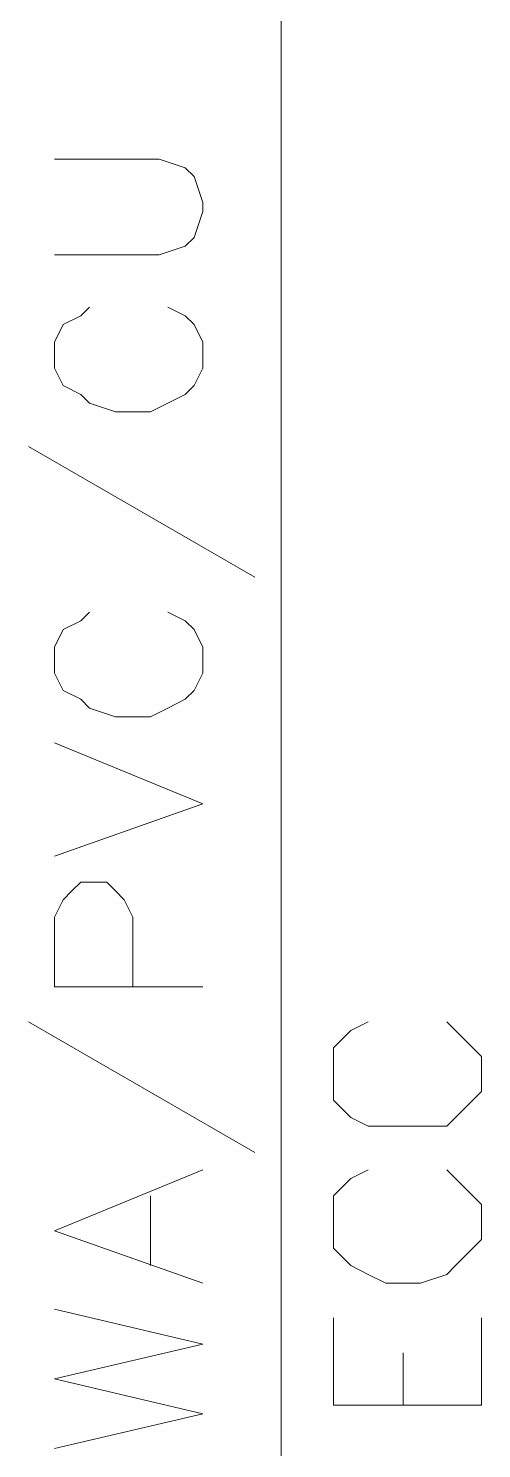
# Model space of a CAD drawing. Header units: inches. Extents: x 0.2 to 10.8, y 0.5 to 8.
# Drawn here: x 1.58 to 1.6667, y 4.9617 to 5.2333 of the extents above; entities that cross this region are included whole.
import ezdxf

# ---------------------------------------------------------------- set-up
doc = ezdxf.new("R2010")
doc.units = ezdxf.units.IN
doc.header["$MEASUREMENT"] = 0
doc.layers.add('PDF_Geometry', color=7, linetype='Continuous')

msp = doc.modelspace()

# ---------------------------------------------------------------- linework, layer by layer
at = {"layer": 'PDF_Geometry', "lineweight": 9}
msp.add_lwpolyline([(1.62833, 4.34333), (1.62833, 5.30667)], dxfattribs=at)
at = {"layer": 'PDF_Geometry', "lineweight": 13}
for points in [[(1.585, 5.19), (1.605, 5.19), (1.61, 5.19167), (1.61167, 5.19333), (1.61333, 5.19833), (1.61333, 5.2), (1.61167, 5.205), (1.61, 5.20667), (1.605, 5.20833), (1.585, 5.20833)], [(1.59167, 5.18), (1.59, 5.17833), (1.58667, 5.17667), (1.585, 5.17333), (1.585, 5.16833), (1.58667, 5.165), (1.59, 5.16333), (1.59167, 5.16167), (1.59667, 5.16), (1.60333, 5.16), (1.60667, 5.16167), (1.61, 5.16333), (1.61167, 5.165), (1.61333, 5.16833), (1.61333, 5.17333), (1.61167, 5.17667), (1.61, 5.17833), (1.60667, 5.18)], [(1.58, 5.15333), (1.62333, 5.12833)], [(1.59167, 5.12167), (1.59, 5.12), (1.58667, 5.11833), (1.585, 5.115), (1.585, 5.11), (1.58667, 5.10667), (1.59, 5.105), (1.59167, 5.10333), (1.59667, 5.10167), (1.60333, 5.10167), (1.60667, 5.10333), (1.61, 5.105), (1.61167, 5.10667), (1.61333, 5.11), (1.61333, 5.115), (1.61167, 5.11833), (1.61, 5.12), (1.60667, 5.12167)], [(1.585, 5.075), (1.61333, 5.085), (1.585, 5.09667)], [(1.61333, 5.05), (1.585, 5.05), (1.585, 5.06333), (1.58667, 5.06667), (1.58833, 5.06833), (1.59, 5.07), (1.595, 5.07), (1.59667, 5.06833), (1.59833, 5.06667), (1.6, 5.06333), (1.6, 5.05)], [(1.58, 5.04333), (1.62333, 5.01833)], [(1.645, 5.04333), (1.64167, 5.04167), (1.63833, 5.03833), (1.63833, 5.03667), (1.63833, 5.03), (1.63833, 5.02833), (1.64167, 5.025), (1.645, 5.02333), (1.64833, 5.02333), (1.655, 5.02333), (1.66, 5.02333), (1.66167, 5.025), (1.665, 5.02833), (1.66667, 5.03), (1.66667, 5.03667), (1.665, 5.03833), (1.66167, 5.04167), (1.66, 5.04333)], [(1.61333, 4.99333), (1.585, 5.00333), (1.61333, 5.015)], [(1.645, 5.015), (1.64167, 5.01333), (1.63833, 5.01), (1.63833, 5.00833), (1.63833, 5.00167), (1.63833, 5), (1.64167, 4.99667), (1.645, 4.995), (1.64833, 4.99333), (1.655, 4.99333), (1.66, 4.995), (1.66167, 4.99667), (1.665, 5), (1.66667, 5.00167), (1.66667, 5.00833), (1.665, 5.01), (1.66167, 5.01333), (1.66, 5.015)], [(1.60333, 4.99667), (1.60333, 5.01)], [(1.585, 4.96167), (1.61333, 4.96833), (1.585, 4.975), (1.61333, 4.98167), (1.585, 4.98833)], [(1.66667, 4.97), (1.63833, 4.97), (1.63833, 4.98667)], [(1.66667, 4.97), (1.66667, 4.98667)], [(1.65167, 4.97), (1.65167, 4.98)]]:
    msp.add_lwpolyline(points, dxfattribs=at)

doc.saveas('drawing.dxf')
